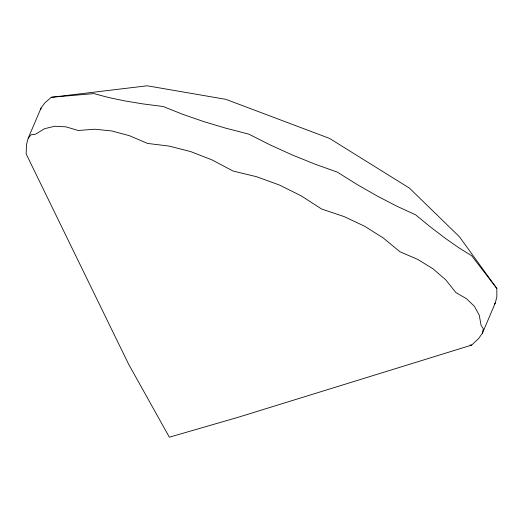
<?xml version="1.0" encoding="UTF-8"?>
<svg xmlns="http://www.w3.org/2000/svg" width="523" height="523" viewBox="0 0 523 523"><rect width="100%" height="100%" fill="white"/><g stroke="black" fill="none" stroke-linecap="round" stroke-linejoin="round"><path stroke-width="0.78" d="M482.448 333.118L483.298 328.692L481.095 325.358L479.251 315.219L474.407 306.334L466.608 298.77L455.893 292.566L445.773 279.877L433.011 268.796L417.681 259.382L399.892 251.72L383.241 237.958L364.564 226.204L343.977 216.542L321.625 209.03L301.17 195.837L279.485 185.057L256.715 176.761L233.01 171.001L212.05 159.933L190.725 151.611L169.171 146.094L147.525 143.426L129.456 135.705L111.804 130.959L94.676 129.22L78.202 130.495L65.963 126.847L54.732 126.246L44.579 128.697L35.577 134.182L31.23 134.705L28.196 138.19L26.496 144.609L26.15 153.919L128.455 363.884L169.354 437.208L238.586 417.151L471.668 345.095L478.565 338.597L482.448 333.118L495.274 303.026L496.85 296.901L496.83 288.467L459.456 236.808L409.444 188.123L329.516 138.399L225.877 99.344L147.211 85.792L51.313 97.291L44.795 102.92L41.036 108.111L28.196 138.19M40.709 109.68L41.036 108.111M494.372 304.105L495.274 303.026M51.313 97.291L93.931 93.604L108.228 97.428L124.644 100.88L143.034 103.92L163.261 106.535L182.717 114.308L203.558 121.532L225.629 128.148L248.745 134.117L270.254 144.969L292.311 154.971L314.741 164.059L337.361 172.145L357.523 184.75L377.39 196.118L396.813 206.18L415.628 214.829L431.227 227.59L445.838 238.704L459.338 248.098L471.622 255.682L496.83 288.467M470.053 344.977L471.668 345.095"/></g></svg>
